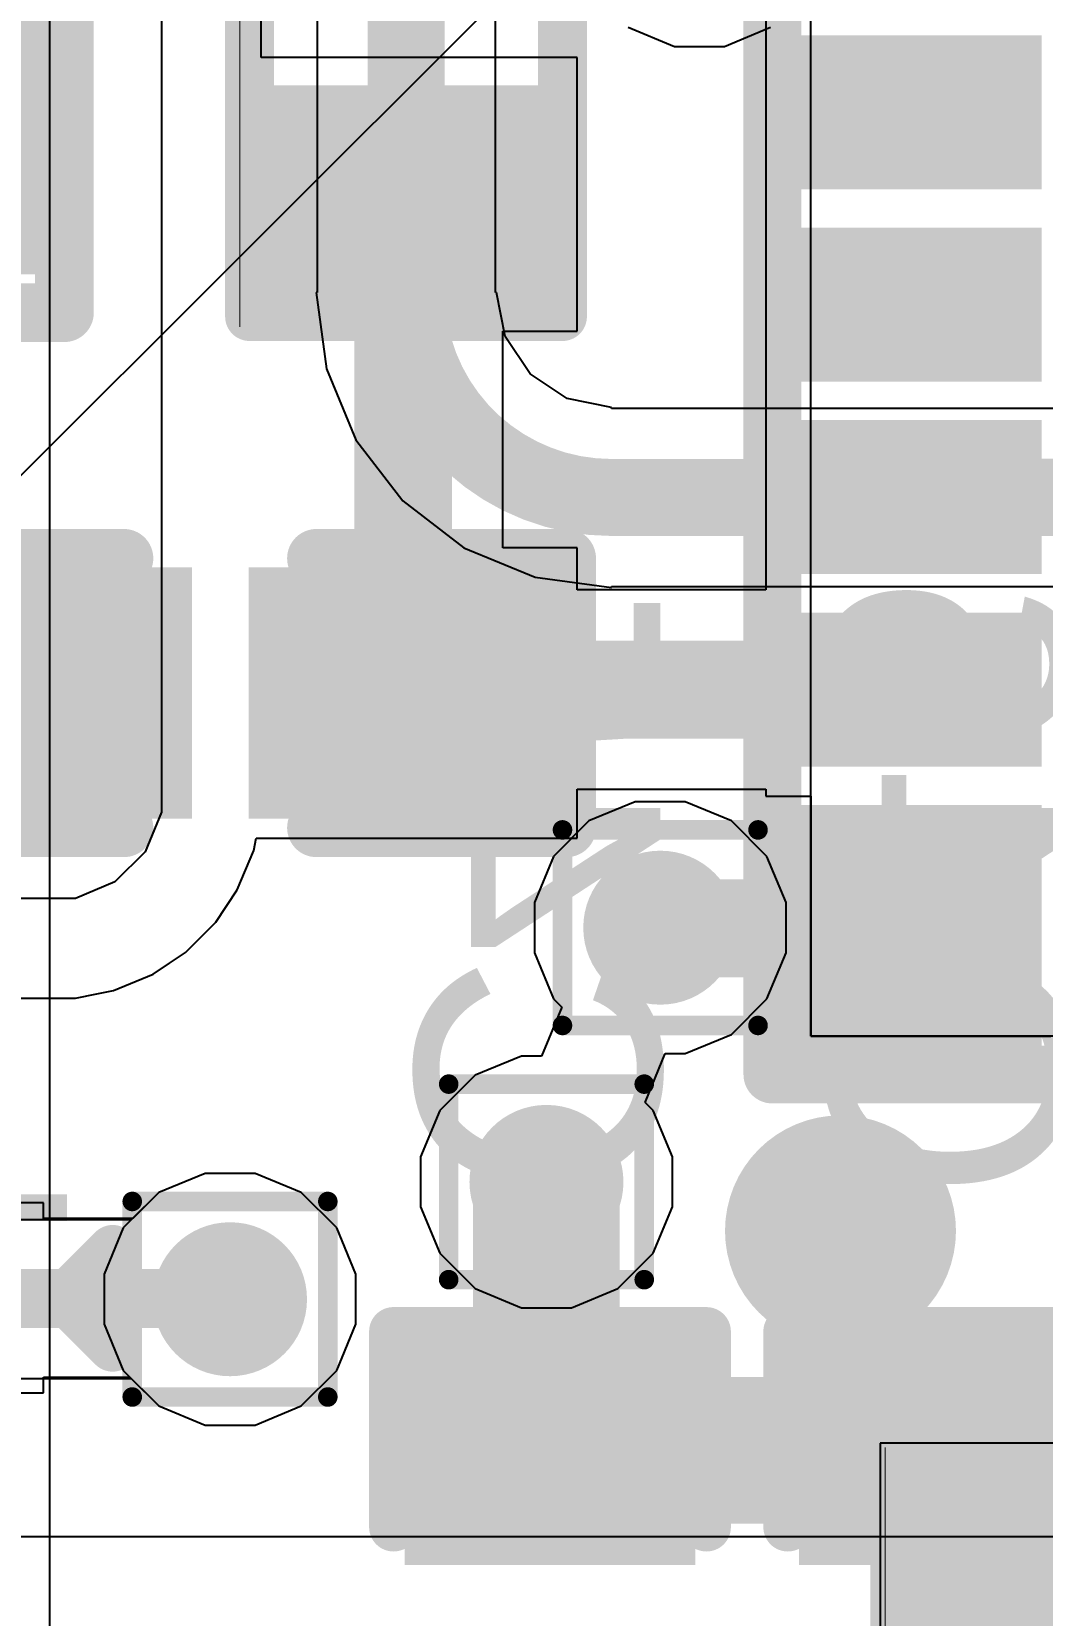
# Model space of a CAD drawing. Header units: inches. Extents: x -12 to 5355, y -7 to 5366.
# Drawn here: x 16.02 to 18.645, y 32.275 to 36.389 of the extents above; entities that cross this region are included whole.
import ezdxf

# ---------------------------------------------------------------- set-up
doc = ezdxf.new("R2010")
doc.units = ezdxf.units.IN
for name, color, linetype in [('BOTTOM LAYER', 5, 'Continuous'), ('Bottom Overlay', 54, 'Continuous'), ('Bottom Paste', 16, 'Continuous'), ('Bottom Solder', 6, 'Continuous'), ('Drill Drawing', 1, 'Continuous'), ('GROUND1', 16, 'Continuous'), ('GROUND2', 156, 'Continuous'), ('POWER', 76, 'Continuous'), ('SIGNAL', 90, 'Continuous'), ('TOP LAYER', 1, 'Continuous'), ('Top Overlay', 2, 'Continuous'), ('Top Paste', 8, 'Continuous'), ('Top Solder', 216, 'Continuous'), ('Via Holes', 16, 'Continuous')]:
    doc.layers.add(name, color=color, linetype=linetype)
doc.styles.add('Arial', font='', dxfattribs={"height": 0.2})
doc.styles.get('Arial').set_extended_font_data('Arial')

# ---------------------------------------------------------------- blocks, each defined once
blk = doc.blocks.new('14_VSON__4_3__B_16')
at = {"layer": 'Bottom Overlay'}
for points in [[(-1.8796, -1.4986, 0.127, 0.127, 0), (-2.0066, -1.3716, 0.127, 0.127, 0)], [(-2.0066, -1.6256, 0.127, 0.127, 0), (-2.0066, -1.3716, 0.127, 0.127, 0)], [(-1.8796, -1.4986, 0.127, 0.127, 0), (-2.0066, -1.6256, 0.127, 0.127, 0)]]:
    blk.add_lwpolyline(points, format="xyseb", dxfattribs=at)
for points in [[(-2.0383, -1.3716, 0.0635, 0.0635, 1), (-1.9748, -1.3716, 0.0635, 0.0635, 1)], [(-2.0383, -1.3716, 0.0635, 0.0635, 1), (-1.9748, -1.3716, 0.0635, 0.0635, 1)], [(-1.9114, -1.4986, 0.0635, 0.0635, 1), (-1.8478, -1.4986, 0.0635, 0.0635, 1)], [(-1.9114, -1.4986, 0.0635, 0.0635, 1), (-1.8478, -1.4986, 0.0635, 0.0635, 1)], [(-2.0383, -1.6256, 0.0635, 0.0635, 1), (-1.9748, -1.6256, 0.0635, 0.0635, 1)], [(-2.0383, -1.6256, 0.0635, 0.0635, 1), (-1.9748, -1.6256, 0.0635, 0.0635, 1)]]:
    blk.add_lwpolyline(points, format="xyseb", close=True, dxfattribs=at)
at = {"layer": 'Bottom Solder'}
blk.add_line((-0.3883, -2.2583), (-5340.3593, -5334.8835), dxfattribs=at)
blk = doc.blocks.new('R___0402_19')
at = {"layer": 'TOP LAYER'}
for points in [[(-0.6985, -0.3175), (-0.6985, 0.3175), (-0.2413, 0.3175), (-0.2413, -0.3175)], [(0.2413, -0.3175), (0.2413, 0.3175), (0.6985, 0.3175), (0.6985, -0.3175)]]:
    blk.add_hatch(color=1, dxfattribs=at).paths.add_polyline_path(points)
at = {"layer": 'Top Paste'}
for points in [[(-0.6985, -0.3175), (-0.6985, 0.3175), (-0.2413, 0.3175), (-0.2413, -0.3175)], [(0.2413, -0.3175), (0.2413, 0.3175), (0.6985, 0.3175), (0.6985, -0.3175)]]:
    blk.add_hatch(color=8, dxfattribs=at).paths.add_polyline_path(points)
at = {"layer": 'Top Solder'}
for points in [[(-0.7535, -0.3725), (-0.7535, 0.3725), (-0.1863, 0.3725), (-0.1863, -0.3725)], [(0.1863, -0.3725), (0.1863, 0.3725), (0.7535, 0.3725), (0.7535, -0.3725)]]:
    blk.add_hatch(color=216, dxfattribs=at).paths.add_polyline_path(points)
at = {"layer": 'Top Overlay'}
for points in [[(0.7874, 0.4064, 0.127, 0.127, 0), (-0.7874, 0.4064, 0.127, 0.127, 0)], [(-0.7874, -0.4064, 0.127, 0.127, 0), (-0.7874, 0.4064, 0.127, 0.127, 0)], [(0.7874, -0.4064, 0.127, 0.127, 0), (0.7874, 0.4064, 0.127, 0.127, 0)], [(0.7874, -0.4064, 0.127, 0.127, 0), (-0.7874, -0.4064, 0.127, 0.127, 0)], [(0.8128, -0.4318, 0.00323, 0.00323, 0), (-0.8128, -0.4318, 0.00323, 0.00323, 0)]]:
    blk.add_lwpolyline(points, format="xyseb", dxfattribs=at)
for points in [[(-0.8192, 0.4064, 0.0635, 0.0635, 1), (-0.7557, 0.4064, 0.0635, 0.0635, 1)], [(-0.8192, 0.4064, 0.0635, 0.0635, 1), (-0.7557, 0.4064, 0.0635, 0.0635, 1)], [(0.7556, 0.4064, 0.0635, 0.0635, 1), (0.8191, 0.4064, 0.0635, 0.0635, 1)], [(0.7556, 0.4064, 0.0635, 0.0635, 1), (0.8191, 0.4064, 0.0635, 0.0635, 1)], [(-0.8191, -0.4064, 0.0635, 0.0635, 1), (-0.7556, -0.4064, 0.0635, 0.0635, 1)], [(-0.8191, -0.4064, 0.0635, 0.0635, 1), (-0.7556, -0.4064, 0.0635, 0.0635, 1)], [(0.7556, -0.4064, 0.0635, 0.0635, 1), (0.8191, -0.4064, 0.0635, 0.0635, 1)], [(0.7556, -0.4064, 0.0635, 0.0635, 1), (0.8191, -0.4064, 0.0635, 0.0635, 1)], [(-0.8136, -0.4318, 0.00161, 0.00161, 1), (-0.812, -0.4318, 0.00161, 0.00161, 1)], [(0.812, -0.4318, 0.00161, 0.00161, 1), (0.8136, -0.4318, 0.00161, 0.00161, 1)]]:
    blk.add_lwpolyline(points, format="xyseb", close=True, dxfattribs=at)
blk = doc.blocks.new('C___0402_B_81')
at = {"layer": 'BOTTOM LAYER'}
for points in [[(-0.2413, 0.3175), (-0.2413, -0.3175), (-0.6985, -0.3175), (-0.6985, 0.3175)], [(0.6985, 0.3175), (0.6985, -0.3175), (0.2413, -0.3175), (0.2413, 0.3175)]]:
    blk.add_hatch(color=5, dxfattribs=at).paths.add_polyline_path(points)
at = {"layer": 'Bottom Paste'}
for points in [[(-0.2413, 0.3175), (-0.2413, -0.3175), (-0.6985, -0.3175), (-0.6985, 0.3175)], [(0.6985, 0.3175), (0.6985, -0.3175), (0.2413, -0.3175), (0.2413, 0.3175)]]:
    blk.add_hatch(color=16, dxfattribs=at).paths.add_polyline_path(points)
at = {"layer": 'Bottom Solder'}
for points in [[(-0.1813, 0.3775), (-0.1813, -0.3775), (-0.7585, -0.3775), (-0.7585, 0.3775)], [(0.7585, 0.3775), (0.7585, -0.3775), (0.1813, -0.3775), (0.1813, 0.3775)]]:
    blk.add_hatch(color=6, dxfattribs=at).paths.add_polyline_path(points)
at = {"layer": 'Bottom Overlay'}
for points in [[(-0.7874, -0.4064, 0.127, 0.127, 0), (-0.7874, 0.4064, 0.127, 0.127, 0)], [(-0.2794, 0.4064, 0.127, 0.127, 0), (-0.7874, 0.4064, 0.127, 0.127, 0)], [(0.2794, 0.4064, 0.127, 0.127, 0), (0.7874, 0.4064, 0.127, 0.127, 0)], [(0.7874, -0.4064, 0.127, 0.127, 0), (0.7874, 0.4064, 0.127, 0.127, 0)], [(-0.7874, -0.4064, 0.127, 0.127, 0), (-0.2794, -0.4064, 0.127, 0.127, 0)], [(0.7874, -0.4064, 0.127, 0.127, 0), (0.2794, -0.4064, 0.127, 0.127, 0)]]:
    blk.add_lwpolyline(points, format="xyseb", dxfattribs=at)
for points in [[(-0.8191, 0.4064, 0.0635, 0.0635, 1), (-0.7556, 0.4064, 0.0635, 0.0635, 1)], [(-0.8191, 0.4064, 0.0635, 0.0635, 1), (-0.7556, 0.4064, 0.0635, 0.0635, 1)], [(-0.3111, 0.4064, 0.0635, 0.0635, 1), (-0.2476, 0.4064, 0.0635, 0.0635, 1)], [(0.2476, 0.4064, 0.0635, 0.0635, 1), (0.3111, 0.4064, 0.0635, 0.0635, 1)], [(0.7556, 0.4064, 0.0635, 0.0635, 1), (0.8191, 0.4064, 0.0635, 0.0635, 1)], [(0.7556, 0.4064, 0.0635, 0.0635, 1), (0.8191, 0.4064, 0.0635, 0.0635, 1)], [(-0.8192, -0.4064, 0.0635, 0.0635, 1), (-0.7557, -0.4064, 0.0635, 0.0635, 1)], [(-0.8192, -0.4064, 0.0635, 0.0635, 1), (-0.7557, -0.4064, 0.0635, 0.0635, 1)], [(-0.3112, -0.4064, 0.0635, 0.0635, 1), (-0.2477, -0.4064, 0.0635, 0.0635, 1)], [(0.2477, -0.4064, 0.0635, 0.0635, 1), (0.3111, -0.4064, 0.0635, 0.0635, 1)], [(0.7557, -0.4064, 0.0635, 0.0635, 1), (0.8192, -0.4064, 0.0635, 0.0635, 1)], [(0.7557, -0.4064, 0.0635, 0.0635, 1), (0.8192, -0.4064, 0.0635, 0.0635, 1)]]:
    blk.add_lwpolyline(points, format="xyseb", close=True, dxfattribs=at)
blk = doc.blocks.new('C___0402_B_82')
at = {"layer": 'BOTTOM LAYER'}
for points in [[(-0.2413, 0.3175), (-0.2413, -0.3175), (-0.6985, -0.3175), (-0.6985, 0.3175)], [(0.6985, 0.3175), (0.6985, -0.3175), (0.2413, -0.3175), (0.2413, 0.3175)]]:
    blk.add_hatch(color=5, dxfattribs=at).paths.add_polyline_path(points)
at = {"layer": 'Bottom Paste'}
for points in [[(-0.2413, 0.3175), (-0.2413, -0.3175), (-0.6985, -0.3175), (-0.6985, 0.3175)], [(0.6985, 0.3175), (0.6985, -0.3175), (0.2413, -0.3175), (0.2413, 0.3175)]]:
    blk.add_hatch(color=16, dxfattribs=at).paths.add_polyline_path(points)
at = {"layer": 'Bottom Solder'}
for points in [[(-0.1813, 0.3775), (-0.1813, -0.3775), (-0.7585, -0.3775), (-0.7585, 0.3775)], [(0.7585, 0.3775), (0.7585, -0.3775), (0.1813, -0.3775), (0.1813, 0.3775)]]:
    blk.add_hatch(color=6, dxfattribs=at).paths.add_polyline_path(points)
at = {"layer": 'Bottom Overlay'}
for points in [[(-0.7874, -0.4064, 0.127, 0.127, 0), (-0.7874, 0.4064, 0.127, 0.127, 0)], [(-0.2794, 0.4064, 0.127, 0.127, 0), (-0.7874, 0.4064, 0.127, 0.127, 0)], [(0.7874, 0.4064, 0.127, 0.127, 0), (0.2794, 0.4064, 0.127, 0.127, 0)], [(0.7874, -0.4064, 0.127, 0.127, 0), (0.7874, 0.4064, 0.127, 0.127, 0)], [(-0.2794, -0.4064, 0.127, 0.127, 0), (-0.7874, -0.4064, 0.127, 0.127, 0)], [(0.7874, -0.4064, 0.127, 0.127, 0), (0.2794, -0.4064, 0.127, 0.127, 0)]]:
    blk.add_lwpolyline(points, format="xyseb", dxfattribs=at)
for points in [[(-0.8191, 0.4064, 0.0635, 0.0635, 1), (-0.7556, 0.4064, 0.0635, 0.0635, 1)], [(-0.8191, 0.4064, 0.0635, 0.0635, 1), (-0.7556, 0.4064, 0.0635, 0.0635, 1)], [(-0.3112, 0.4064, 0.0635, 0.0635, 1), (-0.2477, 0.4064, 0.0635, 0.0635, 1)], [(0.2477, 0.4064, 0.0635, 0.0635, 1), (0.3111, 0.4064, 0.0635, 0.0635, 1)], [(0.7556, 0.4064, 0.0635, 0.0635, 1), (0.8191, 0.4064, 0.0635, 0.0635, 1)], [(0.7556, 0.4064, 0.0635, 0.0635, 1), (0.8191, 0.4064, 0.0635, 0.0635, 1)], [(-0.8192, -0.4064, 0.0635, 0.0635, 1), (-0.7557, -0.4064, 0.0635, 0.0635, 1)], [(-0.8192, -0.4064, 0.0635, 0.0635, 1), (-0.7557, -0.4064, 0.0635, 0.0635, 1)], [(-0.3112, -0.4064, 0.0635, 0.0635, 1), (-0.2477, -0.4064, 0.0635, 0.0635, 1)], [(0.2477, -0.4064, 0.0635, 0.0635, 1), (0.3111, -0.4064, 0.0635, 0.0635, 1)], [(0.7557, -0.4064, 0.0635, 0.0635, 1), (0.8192, -0.4064, 0.0635, 0.0635, 1)], [(0.7557, -0.4064, 0.0635, 0.0635, 1), (0.8192, -0.4064, 0.0635, 0.0635, 1)]]:
    blk.add_lwpolyline(points, format="xyseb", close=True, dxfattribs=at)
blk = doc.blocks.new('LGA50P1600X1050X104_161N_85')
at = {"layer": 'TOP LAYER'}
for points in [[(-8.14, 4.85), (-8.14, 5.39), (-7.6, 5.39), (-7.6, 4.85)], [(-7.4, 5.39), (-7.1, 5.39), (-7.1, 4.85), (-7.4, 4.85)], [(-6.9, 5.39), (-6.6, 5.39), (-6.6, 4.85), (-6.9, 4.85)], [(-6.4, 5.39), (-6.1, 5.39), (-6.1, 4.85), (-6.4, 4.85)], [(-5.9, 5.39), (-5.6, 5.39), (-5.6, 4.85), (-5.9, 4.85)]]:
    blk.add_hatch(color=1, dxfattribs=at).paths.add_polyline_path(points)
at = {"layer": 'Top Paste'}
for points in [[(-8.14, 4.85), (-8.14, 5.39), (-7.6, 5.39), (-7.6, 4.85)], [(-7.4, 5.39), (-7.1, 5.39), (-7.1, 4.85), (-7.4, 4.85)], [(-6.9, 5.39), (-6.6, 5.39), (-6.6, 4.85), (-6.9, 4.85)], [(-6.4, 5.39), (-6.1, 5.39), (-6.1, 4.85), (-6.4, 4.85)], [(-5.9, 5.39), (-5.6, 5.39), (-5.6, 4.85), (-5.9, 4.85)]]:
    blk.add_hatch(color=8, dxfattribs=at).paths.add_polyline_path(points)
at = {"layer": 'Top Solder'}
for points in [[(-8.19, 4.8), (-8.19, 5.44), (-7.55, 5.44), (-7.55, 4.8)], [(-7.45, 5.44), (-7.05, 5.44), (-7.05, 4.8), (-7.45, 4.8)], [(-6.95, 5.44), (-6.55, 5.44), (-6.55, 4.8), (-6.95, 4.8)], [(-6.45, 5.44), (-6.05, 5.44), (-6.05, 4.8), (-6.45, 4.8)], [(-5.95, 5.44), (-5.55, 5.44), (-5.55, 4.8), (-5.95, 4.8)]]:
    blk.add_hatch(color=216, dxfattribs=at).paths.add_polyline_path(points)
at = {"layer": 'TOP LAYER'}
for p, q in [((-8.15, -5.4), (-8.15, 5.4)), ((-8.15, 5.4), (8.15, 5.4))]:
    blk.add_line(p, q, dxfattribs=at)
at = {"layer": 'Top Overlay'}
for points in [[(-8.506, 5.323, 0.3, 0.3, 1), (-8.806, 5.323, 0.3, 0.3, 1)], [(-8.2875, 5.5, 0.075, 0.075, 1), (-8.2125, 5.5, 0.075, 0.075, 1)], [(-8.2875, 5.5, 0.075, 0.075, 1), (-8.2125, 5.5, 0.075, 0.075, 1)], [(-8.881, 5.323, 0.15, 0.15, 1), (-8.731, 5.323, 0.15, 0.15, 1)], [(-8.581, 5.323, 0.15, 0.15, 1), (-8.431, 5.323, 0.15, 0.15, 1)]]:
    blk.add_lwpolyline(points, format="xyseb", close=True, dxfattribs=at)
for points in [[(-8.25, 5.5, 0.15, 0.15, 0), (-8.25, -5.5, 0.15, 0.15, 0)], [(-8.25, 5.5, 0.15, 0.15, 0), (8.25, 5.5, 0.15, 0.15, 0)]]:
    blk.add_lwpolyline(points, format="xyseb", dxfattribs=at)
blk = doc.blocks.new('R___0402_111')
at = {"layer": 'TOP LAYER'}
for points in [[(-0.6985, -0.3175), (-0.6985, 0.3175), (-0.2413, 0.3175), (-0.2413, -0.3175)], [(0.2413, -0.3175), (0.2413, 0.3175), (0.6985, 0.3175), (0.6985, -0.3175)]]:
    blk.add_hatch(color=1, dxfattribs=at).paths.add_polyline_path(points)
at = {"layer": 'Top Paste'}
for points in [[(-0.6985, -0.3175), (-0.6985, 0.3175), (-0.2413, 0.3175), (-0.2413, -0.3175)], [(0.2413, -0.3175), (0.2413, 0.3175), (0.6985, 0.3175), (0.6985, -0.3175)]]:
    blk.add_hatch(color=8, dxfattribs=at).paths.add_polyline_path(points)
at = {"layer": 'Top Solder'}
for points in [[(-0.7535, -0.3725), (-0.7535, 0.3725), (-0.1863, 0.3725), (-0.1863, -0.3725)], [(0.1863, -0.3725), (0.1863, 0.3725), (0.7535, 0.3725), (0.7535, -0.3725)]]:
    blk.add_hatch(color=216, dxfattribs=at).paths.add_polyline_path(points)
at = {"layer": 'Top Overlay'}
for points in [[(0.7874, 0.4064, 0.127, 0.127, 0), (-0.7874, 0.4064, 0.127, 0.127, 0)], [(-0.7874, -0.4064, 0.127, 0.127, 0), (-0.7874, 0.4064, 0.127, 0.127, 0)], [(0.7874, -0.4064, 0.127, 0.127, 0), (0.7874, 0.4064, 0.127, 0.127, 0)], [(0.7874, -0.4064, 0.127, 0.127, 0), (-0.7874, -0.4064, 0.127, 0.127, 0)], [(0.8128, -0.4318, 0.00323, 0.00323, 0), (-0.8128, -0.4318, 0.00323, 0.00323, 0)]]:
    blk.add_lwpolyline(points, format="xyseb", dxfattribs=at)
for points in [[(-0.8191, 0.4064, 0.0635, 0.0635, 1), (-0.7556, 0.4064, 0.0635, 0.0635, 1)], [(-0.8191, 0.4064, 0.0635, 0.0635, 1), (-0.7556, 0.4064, 0.0635, 0.0635, 1)], [(0.7556, 0.4064, 0.0635, 0.0635, 1), (0.8191, 0.4064, 0.0635, 0.0635, 1)], [(0.7556, 0.4064, 0.0635, 0.0635, 1), (0.8191, 0.4064, 0.0635, 0.0635, 1)], [(-0.8191, -0.4064, 0.0635, 0.0635, 1), (-0.7556, -0.4064, 0.0635, 0.0635, 1)], [(-0.8191, -0.4064, 0.0635, 0.0635, 1), (-0.7556, -0.4064, 0.0635, 0.0635, 1)], [(0.7556, -0.4064, 0.0635, 0.0635, 1), (0.8191, -0.4064, 0.0635, 0.0635, 1)], [(0.7556, -0.4064, 0.0635, 0.0635, 1), (0.8191, -0.4064, 0.0635, 0.0635, 1)], [(-0.8136, -0.4318, 0.00161, 0.00161, 1), (-0.812, -0.4318, 0.00161, 0.00161, 1)], [(0.812, -0.4318, 0.00161, 0.00161, 1), (0.8136, -0.4318, 0.00161, 0.00161, 1)]]:
    blk.add_lwpolyline(points, format="xyseb", close=True, dxfattribs=at)
blk = doc.blocks.new('INDC1005X04L_116')
at = {"layer": 'TOP LAYER'}
for points in [[(-0.8, -0.25), (-0.8, 0.25), (-0.15, 0.25), (-0.15, -0.25)], [(0.15, -0.25), (0.15, 0.25), (0.8, 0.25), (0.8, -0.25)]]:
    blk.add_hatch(color=1, dxfattribs=at).paths.add_polyline_path(points)
at = {"layer": 'Top Paste'}
for points in [[(-0.8, -0.25), (-0.8, 0.25), (-0.15, 0.25), (-0.15, -0.25)], [(0.15, -0.25), (0.15, 0.25), (0.8, 0.25), (0.8, -0.25)]]:
    blk.add_hatch(color=8, dxfattribs=at).paths.add_polyline_path(points)
at = {"layer": 'Top Solder'}
for points in [[(-0.8762, -0.3262), (-0.8762, 0.3262), (-0.0738, 0.3262), (-0.0738, -0.3262)], [(0.0738, -0.3262), (0.0738, 0.3262), (0.8762, 0.3262), (0.8762, -0.3262)]]:
    blk.add_hatch(color=216, dxfattribs=at).paths.add_polyline_path(points)
at = {"layer": 'Top Overlay'}
for points in [[(-0.9001, 0.3499, 0.1524, 0.1524, 0), (-0.2501, 0.3499, 0.1524, 0.1524, 0)], [(-0.9001, -0.3501, 0.1524, 0.1524, 0), (-0.9001, 0.3499, 0.1524, 0.1524, 0)], [(0.2499, 0.3499, 0.1524, 0.1524, 0), (0.8999, 0.3499, 0.1524, 0.1524, 0)], [(0.8999, -0.3501, 0.1524, 0.1524, 0), (0.8999, 0.3499, 0.1524, 0.1524, 0)], [(-0.9001, -0.3501, 0.1524, 0.1524, 0), (-0.2501, -0.3501, 0.1524, 0.1524, 0)], [(0.2499, -0.3501, 0.1524, 0.1524, 0), (0.8999, -0.3501, 0.1524, 0.1524, 0)]]:
    blk.add_lwpolyline(points, format="xyseb", dxfattribs=at)
for points in [[(-0.9382, 0.3499, 0.0762, 0.0762, 1), (-0.862, 0.3499, 0.0762, 0.0762, 1)], [(-0.9382, 0.3499, 0.0762, 0.0762, 1), (-0.862, 0.3499, 0.0762, 0.0762, 1)], [(-0.2882, 0.3499, 0.0762, 0.0762, 1), (-0.212, 0.3499, 0.0762, 0.0762, 1)], [(0.2118, 0.3499, 0.0762, 0.0762, 1), (0.288, 0.3499, 0.0762, 0.0762, 1)], [(0.8618, 0.3499, 0.0762, 0.0762, 1), (0.938, 0.3499, 0.0762, 0.0762, 1)], [(0.8618, 0.3499, 0.0762, 0.0762, 1), (0.938, 0.3499, 0.0762, 0.0762, 1)], [(-0.9382, -0.3501, 0.0762, 0.0762, 1), (-0.862, -0.3501, 0.0762, 0.0762, 1)], [(-0.9382, -0.3501, 0.0762, 0.0762, 1), (-0.862, -0.3501, 0.0762, 0.0762, 1)], [(-0.2882, -0.3501, 0.0762, 0.0762, 1), (-0.212, -0.3501, 0.0762, 0.0762, 1)], [(0.2118, -0.3501, 0.0762, 0.0762, 1), (0.288, -0.3501, 0.0762, 0.0762, 1)], [(0.8618, -0.3501, 0.0762, 0.0762, 1), (0.938, -0.3501, 0.0762, 0.0762, 1)], [(0.8618, -0.3501, 0.0762, 0.0762, 1), (0.938, -0.3501, 0.0762, 0.0762, 1)]]:
    blk.add_lwpolyline(points, format="xyseb", close=True, dxfattribs=at)
blk = doc.blocks.new('CAPC2012X11L_133')
at = {"layer": 'TOP LAYER'}
for points in [[(-1.3, -0.7), (-1.3, 0.7), (-0.2, 0.7), (-0.2, -0.7)], [(0.2, -0.7), (0.2, 0.7), (1.3, 0.7), (1.3, -0.7)]]:
    blk.add_hatch(color=1, dxfattribs=at).paths.add_polyline_path(points)
at = {"layer": 'Top Paste'}
for points in [[(-1.3, -0.7), (-1.3, 0.7), (-0.2, 0.7), (-0.2, -0.7)], [(0.2, -0.7), (0.2, 0.7), (1.3, 0.7), (1.3, -0.7)]]:
    blk.add_hatch(color=8, dxfattribs=at).paths.add_polyline_path(points)
at = {"layer": 'Top Solder'}
for points in [[(-1.3254, -0.7254), (-1.3254, 0.7254), (-0.1746, 0.7254), (-0.1746, -0.7254)], [(0.1746, -0.7254), (0.1746, 0.7254), (1.3254, 0.7254), (1.3254, -0.7254)]]:
    blk.add_hatch(color=216, dxfattribs=at).paths.add_polyline_path(points)
at = {"layer": 'Top Overlay'}
for points in [[(-1.425, 0.8, 0.1524, 0.1524, 0), (-1.425, -0.8, 0.1524, 0.1524, 0)], [(-1.425, 0.8, 0.1524, 0.1524, 0), (-0.25, 0.8, 0.1524, 0.1524, 0)], [(0.25, 0.8, 0.1524, 0.1524, 0), (1.425, 0.8, 0.1524, 0.1524, 0)], [(1.425, 0.8, 0.1524, 0.1524, 0), (1.425, -0.8, 0.1524, 0.1524, 0)], [(-0.1, 0.5, 0.2, 0.2, 0), (0.1, 0.5, 0.2, 0.2, 0)], [(-0.1, -0.5, 0.2, 0.2, 0), (0.1, -0.5, 0.2, 0.2, 0)], [(-1.425, -0.8, 0.1524, 0.1524, 0), (-0.25, -0.8, 0.1524, 0.1524, 0)], [(0.25, -0.8, 0.1524, 0.1524, 0), (1.425, -0.8, 0.1524, 0.1524, 0)]]:
    blk.add_lwpolyline(points, format="xyseb", dxfattribs=at)
for points in [[(-1.4631, 0.8, 0.0762, 0.0762, 1), (-1.3869, 0.8, 0.0762, 0.0762, 1)], [(-1.4631, 0.8, 0.0762, 0.0762, 1), (-1.3869, 0.8, 0.0762, 0.0762, 1)], [(-0.2881, 0.8, 0.0762, 0.0762, 1), (-0.2119, 0.8, 0.0762, 0.0762, 1)], [(0.2119, 0.8, 0.0762, 0.0762, 1), (0.2881, 0.8, 0.0762, 0.0762, 1)], [(1.3869, 0.8, 0.0762, 0.0762, 1), (1.4631, 0.8, 0.0762, 0.0762, 1)], [(1.3869, 0.8, 0.0762, 0.0762, 1), (1.4631, 0.8, 0.0762, 0.0762, 1)], [(-0.15, 0.5, 0.1, 0.1, 1), (-0.05, 0.5, 0.1, 0.1, 1)], [(0.05, 0.5, 0.1, 0.1, 1), (0.15, 0.5, 0.1, 0.1, 1)], [(-0.15, -0.5, 0.1, 0.1, 1), (-0.05, -0.5, 0.1, 0.1, 1)], [(0.05, -0.5, 0.1, 0.1, 1), (0.15, -0.5, 0.1, 0.1, 1)], [(-1.4631, -0.8, 0.0762, 0.0762, 1), (-1.3869, -0.8, 0.0762, 0.0762, 1)], [(-1.4631, -0.8, 0.0762, 0.0762, 1), (-1.3869, -0.8, 0.0762, 0.0762, 1)], [(-0.2881, -0.8, 0.0762, 0.0762, 1), (-0.2119, -0.8, 0.0762, 0.0762, 1)], [(0.2119, -0.8, 0.0762, 0.0762, 1), (0.2881, -0.8, 0.0762, 0.0762, 1)], [(1.3869, -0.8, 0.0762, 0.0762, 1), (1.4631, -0.8, 0.0762, 0.0762, 1)], [(1.3869, -0.8, 0.0762, 0.0762, 1), (1.4631, -0.8, 0.0762, 0.0762, 1)]]:
    blk.add_lwpolyline(points, format="xyseb", close=True, dxfattribs=at)

msp = doc.modelspace()

# ---------------------------------------------------------------- hatches: boundary and pattern name
at = {"layer": 'BOTTOM LAYER'}
h = msp.add_hatch(color=5, dxfattribs=at)
edge = h.paths.add_edge_path()
edge.add_arc((17.653, 34.0614), 0.2, 0, 360)
h = msp.add_hatch(color=5, dxfattribs=at)
edge = h.paths.add_edge_path()
edge.add_arc((17.3574, 33.401), 0.2, 0, 360)
h = msp.add_hatch(color=5, dxfattribs=at)
edge = h.paths.add_edge_path()
edge.add_arc((16.5354, 33.0962), 0.2, 0, 360)
at = {"layer": 'GROUND1'}
h = msp.add_hatch(color=16, dxfattribs=at)
edge = h.paths.add_edge_path()
edge.add_arc((17.653, 34.0614), 0.2, 0, 360)
h = msp.add_hatch(color=16, dxfattribs=at)
edge = h.paths.add_edge_path()
edge.add_arc((17.3574, 33.401), 0.2, 0, 360)
h = msp.add_hatch(color=16, dxfattribs=at)
edge = h.paths.add_edge_path()
edge.add_arc((16.5354, 33.0962), 0.2, 0, 360)
at = {"layer": 'GROUND2'}
h = msp.add_hatch(color=156, dxfattribs=at)
edge = h.paths.add_edge_path()
edge.add_arc((17.653, 34.0614), 0.2, 0, 360)
h = msp.add_hatch(color=156, dxfattribs=at)
edge = h.paths.add_edge_path()
edge.add_arc((17.3574, 33.401), 0.2, 0, 360)
h = msp.add_hatch(color=156, dxfattribs=at)
edge = h.paths.add_edge_path()
edge.add_arc((16.5354, 33.0962), 0.2, 0, 360)
at = {"layer": 'POWER'}
h = msp.add_hatch(color=76, dxfattribs=at)
edge = h.paths.add_edge_path()
edge.add_arc((17.653, 34.0614), 0.2, 0, 360)
h = msp.add_hatch(color=76, dxfattribs=at)
edge = h.paths.add_edge_path()
edge.add_arc((17.3574, 33.401), 0.2, 0, 360)
h = msp.add_hatch(color=76, dxfattribs=at)
edge = h.paths.add_edge_path()
edge.add_arc((16.5354, 33.0962), 0.2, 0, 360)
at = {"layer": 'SIGNAL'}
h = msp.add_hatch(color=90, dxfattribs=at)
edge = h.paths.add_edge_path()
edge.add_arc((17.653, 34.0614), 0.2, 0, 360)
h = msp.add_hatch(color=90, dxfattribs=at)
edge = h.paths.add_edge_path()
edge.add_arc((17.3574, 33.401), 0.2, 0, 360)
h = msp.add_hatch(color=90, dxfattribs=at)
edge = h.paths.add_edge_path()
edge.add_arc((16.5354, 33.0962), 0.2, 0, 360)
at = {"layer": 'TOP LAYER'}
msp.add_hatch(color=1, dxfattribs=at).paths.add_polyline_path([(17.8816, 33.6798), (18.5942, 33.6798), (18.5942, 34.3298), (17.8816, 34.3298)])
h = msp.add_hatch(color=1, dxfattribs=at)
edge = h.paths.add_edge_path()
edge.add_arc((17.653, 34.0614), 0.2, 0, 360)
h = msp.add_hatch(color=1, dxfattribs=at)
edge = h.paths.add_edge_path()
edge.add_arc((17.3574, 33.401), 0.2, 0, 360)
h = msp.add_hatch(color=1, dxfattribs=at)
edge = h.paths.add_edge_path()
edge.add_arc((16.5354, 33.0962), 0.2, 0, 360)
at = {"layer": 'Via Holes'}
h = msp.add_hatch(color=7, dxfattribs=at)
edge = h.paths.add_edge_path()
edge.add_arc((17.653, 34.0614), 0.1, 0, 360)
h = msp.add_hatch(color=7, dxfattribs=at)
edge = h.paths.add_edge_path()
edge.add_arc((17.3574, 33.401), 0.1, 0, 360)
h = msp.add_hatch(color=7, dxfattribs=at)
edge = h.paths.add_edge_path()
edge.add_arc((16.5354, 33.0962), 0.1, 0, 360)

# ---------------------------------------------------------------- linework, layer by layer
at = {"layer": 'BOTTOM LAYER'}
for p, q in [((16.4704, 33.4232), (16.3502, 33.3734)), ((16.6004, 33.4232), (16.4704, 33.4232)), ((16.7206, 33.3734), (16.6004, 33.4232)), ((16.3502, 33.3734), (16.2827, 33.3059)), ((16.8126, 33.2814), (16.7206, 33.3734)), ((16.051, 33.347), (15.197, 33.347)), ((16.051, 33.3059), (16.051, 33.347)), ((16.2827, 33.3059), (16.051, 33.3059)), ((16.8624, 33.1612), (16.8126, 33.2814)), ((16.8624, 33.0312), (16.8624, 33.1612)), ((16.8126, 32.911), (16.8624, 33.0312)), ((16.051, 32.853), (16.051, 32.8941)), ((16.051, 32.8941), (16.2751, 32.8941)), ((16.2751, 32.8941), (16.3502, 32.819)), ((16.7206, 32.819), (16.8126, 32.911)), ((15.197, 32.853), (16.051, 32.853)), ((16.3502, 32.819), (16.4704, 32.7692)), ((16.6004, 32.7692), (16.7206, 32.819)), ((16.4704, 32.7692), (16.6004, 32.7692)), ((22.352, 32.479), (15.324, 32.479))]:
    msp.add_line(p, q, dxfattribs=at)
for points in [[(17.3574, 32.704, 0.381, 0.381, 0), (17.3574, 33.401, 0.381, 0.381, 0)], [(15.624, 33.1, 0.1499, 0.1499, 0), (16.5354, 33.1, 0.1499, 0.1499, 0)], [(16.5354, 33.0962, 0.1499, 0.1499, 0), (16.5354, 33.1, 0.1499, 0.1499, 0)], [(17.3666, 32.7039, 0.381, 0.381, 0), (21.5472, 32.7039, 0.381, 0.381, 0)]]:
    msp.add_lwpolyline(points, format="xyseb", dxfattribs=at)
for points in [[(17.2621, 33.401, 0.1905, 0.1905, 1), (17.4526, 33.401, 0.1905, 0.1905, 1)], [(16.4979, 33.1, 0.0749, 0.0749, 1), (16.5729, 33.1, 0.0749, 0.0749, 1)], [(16.4979, 33.1, 0.0749, 0.0749, 1), (16.5729, 33.1, 0.0749, 0.0749, 1)], [(16.4979, 33.0962, 0.0749, 0.0749, 1), (16.5729, 33.0962, 0.0749, 0.0749, 1)], [(17.2621, 32.704, 0.1905, 0.1905, 1), (17.4526, 32.704, 0.1905, 0.1905, 1)], [(17.2713, 32.7039, 0.1905, 0.1905, 1), (17.4618, 32.7039, 0.1905, 0.1905, 1)]]:
    msp.add_lwpolyline(points, format="xyseb", close=True, dxfattribs=at)
at = {"layer": 'Drill Drawing'}
for points in [[(17.399, 34.3154, 0.0508, 0.0508, 0), (17.907, 34.3154, 0.0508, 0.0508, 0)], [(17.399, 33.8074, 0.0508, 0.0508, 0), (17.399, 34.3154, 0.0508, 0.0508, 0)], [(17.907, 33.8074, 0.0508, 0.0508, 0), (17.907, 34.3154, 0.0508, 0.0508, 0)], [(17.399, 33.8074, 0.0508, 0.0508, 0), (17.907, 33.8074, 0.0508, 0.0508, 0)], [(17.1034, 33.655, 0.0508, 0.0508, 0), (17.6114, 33.655, 0.0508, 0.0508, 0)], [(17.1034, 33.147, 0.0508, 0.0508, 0), (17.1034, 33.655, 0.0508, 0.0508, 0)], [(17.6114, 33.147, 0.0508, 0.0508, 0), (17.6114, 33.655, 0.0508, 0.0508, 0)], [(16.2814, 33.3502, 0.0508, 0.0508, 0), (16.7894, 33.3502, 0.0508, 0.0508, 0)], [(16.2814, 32.8422, 0.0508, 0.0508, 0), (16.2814, 33.3502, 0.0508, 0.0508, 0)], [(16.7894, 32.8422, 0.0508, 0.0508, 0), (16.7894, 33.3502, 0.0508, 0.0508, 0)], [(17.1034, 33.147, 0.0508, 0.0508, 0), (17.6114, 33.147, 0.0508, 0.0508, 0)], [(16.2814, 32.8422, 0.0508, 0.0508, 0), (16.7894, 32.8422, 0.0508, 0.0508, 0)]]:
    msp.add_lwpolyline(points, format="xyseb", dxfattribs=at)
for points in [[(17.3863, 34.3154, 0.0254, 0.0254, 1), (17.4117, 34.3154, 0.0254, 0.0254, 1)], [(17.3863, 34.3154, 0.0254, 0.0254, 1), (17.4117, 34.3154, 0.0254, 0.0254, 1)], [(17.8943, 34.3154, 0.0254, 0.0254, 1), (17.9197, 34.3154, 0.0254, 0.0254, 1)], [(17.8943, 34.3154, 0.0254, 0.0254, 1), (17.9197, 34.3154, 0.0254, 0.0254, 1)], [(17.3863, 33.8074, 0.0254, 0.0254, 1), (17.4117, 33.8074, 0.0254, 0.0254, 1)], [(17.3863, 33.8074, 0.0254, 0.0254, 1), (17.4117, 33.8074, 0.0254, 0.0254, 1)], [(17.8943, 33.8074, 0.0254, 0.0254, 1), (17.9197, 33.8074, 0.0254, 0.0254, 1)], [(17.8943, 33.8074, 0.0254, 0.0254, 1), (17.9197, 33.8074, 0.0254, 0.0254, 1)], [(17.0907, 33.655, 0.0254, 0.0254, 1), (17.1161, 33.655, 0.0254, 0.0254, 1)], [(17.0907, 33.655, 0.0254, 0.0254, 1), (17.1161, 33.655, 0.0254, 0.0254, 1)], [(17.5987, 33.655, 0.0254, 0.0254, 1), (17.6241, 33.655, 0.0254, 0.0254, 1)], [(17.5987, 33.655, 0.0254, 0.0254, 1), (17.6241, 33.655, 0.0254, 0.0254, 1)], [(16.2687, 33.3502, 0.0254, 0.0254, 1), (16.2941, 33.3502, 0.0254, 0.0254, 1)], [(16.2687, 33.3502, 0.0254, 0.0254, 1), (16.2941, 33.3502, 0.0254, 0.0254, 1)], [(16.7767, 33.3502, 0.0254, 0.0254, 1), (16.8021, 33.3502, 0.0254, 0.0254, 1)], [(16.7767, 33.3502, 0.0254, 0.0254, 1), (16.8021, 33.3502, 0.0254, 0.0254, 1)], [(17.0907, 33.147, 0.0254, 0.0254, 1), (17.1161, 33.147, 0.0254, 0.0254, 1)], [(17.0907, 33.147, 0.0254, 0.0254, 1), (17.1161, 33.147, 0.0254, 0.0254, 1)], [(17.5987, 33.147, 0.0254, 0.0254, 1), (17.6241, 33.147, 0.0254, 0.0254, 1)], [(17.5987, 33.147, 0.0254, 0.0254, 1), (17.6241, 33.147, 0.0254, 0.0254, 1)], [(16.2687, 32.8422, 0.0254, 0.0254, 1), (16.2941, 32.8422, 0.0254, 0.0254, 1)], [(16.2687, 32.8422, 0.0254, 0.0254, 1), (16.2941, 32.8422, 0.0254, 0.0254, 1)], [(16.7767, 32.8422, 0.0254, 0.0254, 1), (16.8021, 32.8422, 0.0254, 0.0254, 1)], [(16.7767, 32.8422, 0.0254, 0.0254, 1), (16.8021, 32.8422, 0.0254, 0.0254, 1)]]:
    msp.add_lwpolyline(points, format="xyseb", close=True, dxfattribs=at)
at = {"layer": 'GROUND1'}
for p, q in [((16.4704, 33.4232), (16.3502, 33.3734)), ((16.6004, 33.4232), (16.4704, 33.4232)), ((16.7206, 33.3734), (16.6004, 33.4232)), ((16.3502, 33.3734), (16.2582, 33.2814)), ((16.8126, 33.2814), (16.7206, 33.3734)), ((16.2582, 33.2814), (16.2084, 33.1612)), ((16.8624, 33.1612), (16.8126, 33.2814)), ((16.2084, 33.1612), (16.2084, 33.0312)), ((16.8624, 33.0312), (16.8624, 33.1612)), ((16.2084, 33.0312), (16.2582, 32.911)), ((16.8126, 32.911), (16.8624, 33.0312)), ((16.2582, 32.911), (16.3502, 32.819)), ((16.7206, 32.819), (16.8126, 32.911)), ((16.3502, 32.819), (16.4704, 32.7692)), ((16.6004, 32.7692), (16.7206, 32.819)), ((16.4704, 32.7692), (16.6004, 32.7692))]:
    msp.add_line(p, q, dxfattribs=at)
at = {"layer": 'GROUND2'}
for p, q in [((16.4704, 33.4232), (16.3502, 33.3734)), ((16.6004, 33.4232), (16.4704, 33.4232)), ((16.7206, 33.3734), (16.6004, 33.4232)), ((16.3502, 33.3734), (16.2582, 33.2814)), ((16.8126, 33.2814), (16.7206, 33.3734)), ((16.2582, 33.2814), (16.2084, 33.1612)), ((16.8624, 33.1612), (16.8126, 33.2814)), ((16.2084, 33.1612), (16.2084, 33.0312)), ((16.8624, 33.0312), (16.8624, 33.1612)), ((16.2084, 33.0312), (16.2582, 32.911)), ((16.8126, 32.911), (16.8624, 33.0312)), ((16.2582, 32.911), (16.3502, 32.819)), ((16.7206, 32.819), (16.8126, 32.911)), ((16.3502, 32.819), (16.4704, 32.7692)), ((16.6004, 32.7692), (16.7206, 32.819)), ((16.4704, 32.7692), (16.6004, 32.7692))]:
    msp.add_line(p, q, dxfattribs=at)
at = {"layer": 'POWER'}
for p, q in [((17.5694, 36.4004), (17.6896, 36.3506)), ((17.8196, 36.3506), (17.9398, 36.4004)), ((17.6896, 36.3506), (17.8196, 36.3506)), ((17.588, 34.3884), (17.4678, 34.3386)), ((17.718, 34.3884), (17.588, 34.3884)), ((17.8382, 34.3386), (17.718, 34.3884)), ((17.4678, 34.3386), (17.3758, 34.2466)), ((17.9302, 34.2466), (17.8382, 34.3386)), ((17.3758, 34.2466), (17.326, 34.1264)), ((17.98, 34.1264), (17.9302, 34.2466)), ((17.326, 34.1264), (17.326, 33.9964)), ((17.98, 33.9964), (17.98, 34.1264)), ((17.326, 33.9964), (17.3758, 33.8762)), ((17.9302, 33.8762), (17.98, 33.9964)), ((17.3758, 33.8762), (17.397, 33.855)), ((17.8382, 33.7842), (17.9302, 33.8762)), ((17.397, 33.855), (17.3444, 33.728)), ((17.718, 33.7344), (17.8382, 33.7842)), ((17.6134, 33.6074), (17.666, 33.7344)), ((17.666, 33.7344), (17.718, 33.7344)), ((17.2924, 33.728), (17.1722, 33.6782)), ((17.3444, 33.728), (17.2924, 33.728)), ((17.1722, 33.6782), (17.0802, 33.5862)), ((17.0802, 33.5862), (17.0304, 33.466)), ((17.6346, 33.5862), (17.6134, 33.6074)), ((17.6844, 33.466), (17.6346, 33.5862)), ((17.0304, 33.466), (17.0304, 33.336)), ((17.6844, 33.336), (17.6844, 33.466)), ((16.4704, 33.4232), (16.3502, 33.3734)), ((16.6004, 33.4232), (16.4704, 33.4232)), ((16.7206, 33.3734), (16.6004, 33.4232)), ((16.3502, 33.3734), (16.2582, 33.2814)), ((16.8126, 33.2814), (16.7206, 33.3734)), ((17.0304, 33.336), (17.0802, 33.2158)), ((17.6346, 33.2158), (17.6844, 33.336)), ((16.2582, 33.2814), (16.2084, 33.1612)), ((16.8624, 33.1612), (16.8126, 33.2814)), ((17.0802, 33.2158), (17.1722, 33.1238)), ((17.5426, 33.1238), (17.6346, 33.2158)), ((16.2084, 33.1612), (16.2084, 33.0312)), ((16.8624, 33.0312), (16.8624, 33.1612)), ((17.1722, 33.1238), (17.2924, 33.074)), ((17.4224, 33.074), (17.5426, 33.1238)), ((17.2924, 33.074), (17.4224, 33.074)), ((16.2084, 33.0312), (16.2582, 32.911)), ((16.8126, 32.911), (16.8624, 33.0312)), ((16.2582, 32.911), (16.3502, 32.819)), ((16.7206, 32.819), (16.8126, 32.911)), ((16.3502, 32.819), (16.4704, 32.7692)), ((16.6004, 32.7692), (16.7206, 32.819)), ((16.4704, 32.7692), (16.6004, 32.7692))]:
    msp.add_line(p, q, dxfattribs=at)
at = {"layer": 'SIGNAL'}
for p, q in [((16.0672, 30.8117), (16.0672, 38.1023)), ((16.7618, 37.3931), (16.7618, 35.7118)), ((17.2246, 35.7118), (17.2246, 37.3931)), ((16.7618, 35.7118), (16.7596, 35.7118)), ((16.7596, 35.7118), (16.7858, 35.5135)), ((17.2272, 35.7118), (17.2246, 35.7118)), ((17.2499, 35.5974), (17.2272, 35.7118)), ((17.3147, 35.5005), (17.2499, 35.5974)), ((16.7858, 35.5135), (16.8623, 35.3286)), ((17.4116, 35.4357), (17.3147, 35.5005)), ((17.526, 35.413), (17.4116, 35.4357)), ((17.526, 35.4104), (17.526, 35.413)), ((18.7428, 35.4104), (17.526, 35.4104)), ((16.8623, 35.3286), (16.9841, 35.1699)), ((16.9841, 35.1699), (17.1428, 35.0481)), ((17.1428, 35.0481), (17.3277, 34.9716)), ((17.3277, 34.9716), (17.526, 34.9454)), ((17.526, 34.9454), (17.526, 34.9476)), ((17.526, 34.9476), (18.7428, 34.9476)), ((16.4704, 33.4232), (16.3502, 33.3734)), ((16.6004, 33.4232), (16.4704, 33.4232)), ((16.7206, 33.3734), (16.6004, 33.4232)), ((16.3502, 33.3734), (16.2582, 33.2814)), ((16.8126, 33.2814), (16.7206, 33.3734)), ((16.2582, 33.2814), (16.2084, 33.1612)), ((16.8624, 33.1612), (16.8126, 33.2814)), ((16.2084, 33.1612), (16.2084, 33.0312)), ((16.8624, 33.0312), (16.8624, 33.1612)), ((16.2084, 33.0312), (16.2582, 32.911)), ((16.8126, 32.911), (16.8624, 33.0312)), ((16.2582, 32.911), (16.3502, 32.819)), ((16.7206, 32.819), (16.8126, 32.911)), ((16.3502, 32.819), (16.4704, 32.7692)), ((16.6004, 32.7692), (16.7206, 32.819)), ((16.4704, 32.7692), (16.6004, 32.7692))]:
    msp.add_line(p, q, dxfattribs=at)
for points in [[(16.9932, 35.7118, 0.2, 0.2, 0), (16.9932, 37.6241, 0.2, 0.2, 0)], [(17.526, 35.179, 0.2, 0.2, -0.414214), (16.9932, 35.7118, 0.2, 0.2, 0)], [(17.526, 35.179, 0.2, 0.2, 0), (18.9738, 35.179, 0.2, 0.2, 0)]]:
    msp.add_lwpolyline(points, format="xyseb", dxfattribs=at)
for points in [[(16.9432, 35.7118, 0.1, 0.1, 1), (17.0432, 35.7118, 0.1, 0.1, 1)], [(16.9432, 35.7118, 0.1, 0.1, 1), (17.0432, 35.7118, 0.1, 0.1, 1)], [(17.476, 35.179, 0.1, 0.1, 1), (17.576, 35.179, 0.1, 0.1, 1)], [(17.476, 35.179, 0.1, 0.1, 1), (17.576, 35.179, 0.1, 0.1, 1)]]:
    msp.add_lwpolyline(points, format="xyseb", close=True, dxfattribs=at)
at = {"layer": 'TOP LAYER'}
for p, q in [((16.3576, 36.6522), (16.3576, 34.417)), ((16.6166, 36.322), (16.6166, 36.5506)), ((17.9272, 36.4568), (17.9272, 35.9028)), ((17.4371, 36.322), (16.6166, 36.322)), ((17.4371, 35.6108), (17.4371, 36.322)), ((17.9272, 35.9028), (17.9272, 34.9388)), ((17.244, 35.048), (17.244, 35.6108)), ((17.244, 35.6108), (17.4371, 35.6108)), ((17.437, 35.048), (17.244, 35.048)), ((17.437, 34.9388), (17.437, 35.048)), ((17.9272, 34.9388), (17.437, 34.9388)), ((16.3576, 34.417), (16.3576, 34.3614)), ((17.437, 34.294), (17.437, 34.4208)), ((17.437, 34.4208), (17.9272, 34.4208)), ((17.9272, 34.4208), (17.9272, 34.4028)), ((17.9272, 34.4028), (18.0442, 34.4028)), ((18.0442, 34.4028), (18.0442, 33.7798)), ((16.3576, 34.3614), (16.3151, 34.2587)), ((16.5969, 34.2623), (16.6032, 34.294)), ((16.6032, 34.294), (17.437, 34.294)), ((16.3151, 34.2587), (16.2365, 34.1801)), ((16.5543, 34.1596), (16.5969, 34.2623)), ((16.5969, 34.2623), (16.5969, 34.2623)), ((16.5969, 34.2623), (16.5969, 34.2623)), ((16.2365, 34.1801), (16.1338, 34.1376)), ((16.4982, 34.0756), (16.5543, 34.1596)), ((16.0782, 34.1376), (11.7856, 34.1376)), ((16.1338, 34.1376), (16.0782, 34.1376)), ((16.0782, 34.1376), (16.0782, 34.1376)), ((16.4196, 33.997), (16.4982, 34.0756)), ((16.3778, 33.9691), (16.4196, 33.997)), ((16.4196, 33.997), (16.4196, 33.997)), ((16.4196, 33.997), (16.4196, 33.997)), ((16.2329, 33.8983), (16.3356, 33.9409)), ((16.3356, 33.9409), (16.3778, 33.9691)), ((16.3356, 33.9409), (16.3356, 33.9409)), ((16.3356, 33.9409), (16.3356, 33.9409)), ((11.7856, 33.8786), (16.0782, 33.8786)), ((16.0782, 33.8786), (16.1337, 33.8786)), ((16.1337, 33.8786), (16.1337, 33.8786)), ((16.1337, 33.8786), (16.1338, 33.8786)), ((16.1338, 33.8786), (16.1892, 33.8896)), ((16.1892, 33.8896), (16.2328, 33.8983)), ((16.2328, 33.8983), (16.2328, 33.8983)), ((16.2328, 33.8983), (16.2329, 33.8983)), ((18.0442, 33.7798), (18.6672, 33.7798)), ((16.4704, 33.4232), (16.3502, 33.3734)), ((16.6004, 33.4232), (16.4704, 33.4232)), ((16.7206, 33.3734), (16.6004, 33.4232)), ((16.3502, 33.3734), (16.2789, 33.3021)), ((16.8126, 33.2814), (16.7206, 33.3734)), ((16.2789, 33.3021), (12.2682, 33.3021)), ((16.8624, 33.1612), (16.8126, 33.2814)), ((16.8624, 33.0312), (16.8624, 33.1612)), ((16.8126, 32.911), (16.8624, 33.0312)), ((15.1653, 32.8903), (16.2789, 32.8903)), ((16.2789, 32.8903), (16.3502, 32.819)), ((16.7206, 32.819), (16.8126, 32.911)), ((16.3502, 32.819), (16.4704, 32.7692)), ((16.6004, 32.7692), (16.7206, 32.819)), ((16.4704, 32.7692), (16.6004, 32.7692)), ((18.6899, 32.7225), (18.2245, 32.7225)), ((18.2245, 32.7225), (18.2245, 32.0113))]:
    msp.add_line(p, q, dxfattribs=at)
for points in [[(16.985, 34.6798, 0.254, 0.254, 0), (16.985, 35.9664, 0.254, 0.254, 0)], [(16.985, 35.9664, 0.254, 0.254, 0), (16.9926, 35.9664, 0.254, 0.254, 0)], [(18.3242, 35.1798, 0.2, 0.2, 0), (18.3246, 35.1794, 0.2, 0.2, 0)], [(18.3246, 35.1794, 0.2, 0.2, 0), (18.9734, 35.1794, 0.2, 0.2, 0)], [(16.985, 34.6798, 0.254, 0.254, 0), (18.3242, 34.6798, 0.254, 0.254, 0)], [(16.985, 34.671, 0.254, 0.254, 0), (16.985, 34.6798, 0.254, 0.254, 0)], [(17.653, 34.0598, 0.254, 0.254, 0), (18.3242, 34.0598, 0.254, 0.254, 0)], [(17.653, 34.0598, 0.1524, 0.1524, 0), (17.653, 34.0614, 0.1524, 0.1524, 0)], [(12.2682, 33.0962, 0.1499, 0.1499, 0), (16.5354, 33.0962, 0.1499, 0.1499, 0)], [(18.669, 32.3669, 0.127, 0.127, 0), (18.719, 32.3669, 0.127, 0.127, 0)]]:
    msp.add_lwpolyline(points, format="xyseb", dxfattribs=at)
for points in [[(16.9215, 35.9664, 0.127, 0.127, 1), (17.0485, 35.9664, 0.127, 0.127, 1)], [(16.9215, 35.9664, 0.127, 0.127, 1), (17.0485, 35.9664, 0.127, 0.127, 1)], [(16.9291, 35.9664, 0.127, 0.127, 1), (17.0561, 35.9664, 0.127, 0.127, 1)], [(18.2742, 35.1798, 0.1, 0.1, 1), (18.3742, 35.1798, 0.1, 0.1, 1)], [(18.2746, 35.1794, 0.1, 0.1, 1), (18.3746, 35.1794, 0.1, 0.1, 1)], [(18.2746, 35.1794, 0.1, 0.1, 1), (18.3746, 35.1794, 0.1, 0.1, 1)], [(16.9215, 34.6798, 0.127, 0.127, 1), (17.0485, 34.6798, 0.127, 0.127, 1)], [(16.9215, 34.6798, 0.127, 0.127, 1), (17.0485, 34.6798, 0.127, 0.127, 1)], [(16.9215, 34.6798, 0.127, 0.127, 1), (17.0485, 34.6798, 0.127, 0.127, 1)], [(18.2607, 34.6798, 0.127, 0.127, 1), (18.3877, 34.6798, 0.127, 0.127, 1)], [(16.9215, 34.671, 0.127, 0.127, 1), (17.0485, 34.671, 0.127, 0.127, 1)], [(17.5895, 34.0598, 0.127, 0.127, 1), (17.7165, 34.0598, 0.127, 0.127, 1)], [(18.2607, 34.0598, 0.127, 0.127, 1), (18.3877, 34.0598, 0.127, 0.127, 1)], [(17.6149, 34.0614, 0.0762, 0.0762, 1), (17.6911, 34.0614, 0.0762, 0.0762, 1)], [(17.6149, 34.0598, 0.0762, 0.0762, 1), (17.6911, 34.0598, 0.0762, 0.0762, 1)], [(16.4979, 33.0962, 0.0749, 0.0749, 1), (16.5729, 33.0962, 0.0749, 0.0749, 1)], [(18.6373, 32.3669, 0.0635, 0.0635, 1), (18.7007, 32.3669, 0.0635, 0.0635, 1)]]:
    msp.add_lwpolyline(points, format="xyseb", close=True, dxfattribs=at)

# ---------------------------------------------------------------- block references
for name, p, rotation in [('14_VSON__4_3__B_16', (14.224, 31.6), 180), ('LGA50P1600X1050X104_161N_85', (23.4442, 41.9298), 90), ('CAPC2012X11L_133', (15.3053, 37.084), 90), ('R___0402_111', (16.9926, 36.4363), 270), ('C___0402_B_82', (17.3666, 32.2249), 270), ('C___0402_B_81', (18.3907, 32.2249), 270), ('R___0402_19', (18.669, 31.897), 270)]:
    msp.add_blockref(name, p, dxfattribs=dict(rotation=rotation))
msp.add_blockref('INDC1005X04L_116', (16.51, 34.671))

# ---------------------------------------------------------------- texts
at = {"layer": 'Bottom Overlay', "style": 'Arial', "text_generation_flag": 2}
for s, p in [('C45', (17.018, 33.3502)), ('C46', (18.0848, 33.3502))]:
    msp.add_text(s, height=0.635, rotation=270, dxfattribs=at).set_placement(p)
at = {"layer": 'Top Overlay', "style": 'Arial'}
msp.add_text('FB1', height=0.635, dxfattribs=at).set_placement((14.5288, 33.2994))

doc.saveas('drawing.dxf')
